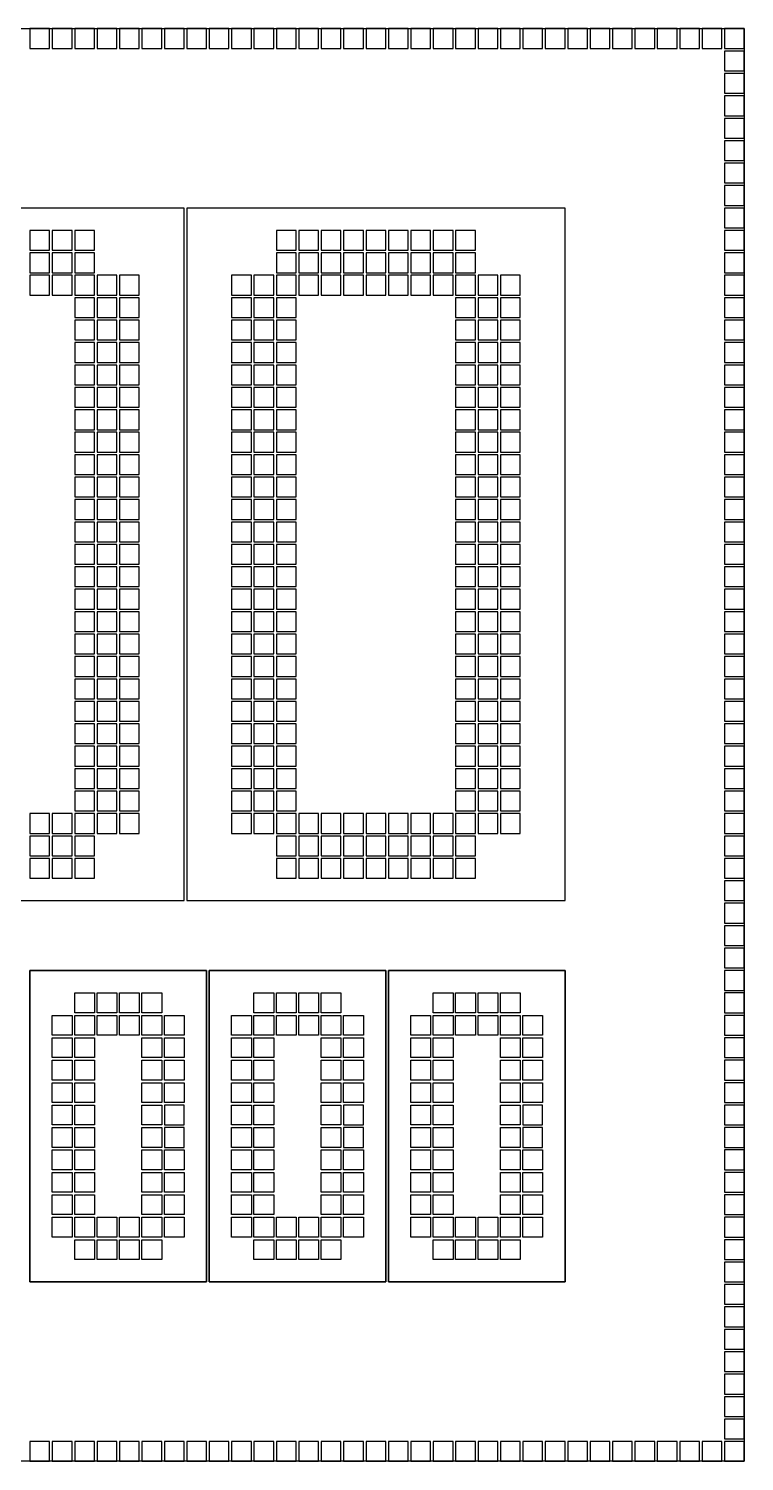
# Model space of a CAD drawing. Header units: inches. Extents: x 125 to 991, y -92 to 487.
# Drawn here: x 871.82 to 877.25, y 475.73 to 486.59 of the extents above; entities that cross this region are included whole.
import ezdxf

# ---------------------------------------------------------------- set-up
doc = ezdxf.new("R2010")
doc.units = ezdxf.units.IN

msp = doc.modelspace()

# ---------------------------------------------------------------- linework, layer by layer
msp.add_lwpolyline([(855.507, 486.592), (877.247, 486.592), (877.247, 475.732), (855.507, 475.732)], close=True)
at = {"color": 2}
for points in [[(871.827, 486.442), (871.977, 486.442), (871.977, 486.592), (871.827, 486.592)], [(871.997, 486.442), (872.147, 486.442), (872.147, 486.592), (871.997, 486.592)], [(872.167, 486.442), (872.317, 486.442), (872.317, 486.592), (872.167, 486.592)], [(872.337, 486.442), (872.487, 486.442), (872.487, 486.592), (872.337, 486.592)], [(872.507, 486.442), (872.657, 486.442), (872.657, 486.592), (872.507, 486.592)], [(872.677, 486.442), (872.827, 486.442), (872.827, 486.592), (872.677, 486.592)], [(872.847, 486.442), (872.997, 486.442), (872.997, 486.592), (872.847, 486.592)], [(873.017, 486.442), (873.167, 486.442), (873.167, 486.592), (873.017, 486.592)], [(873.187, 486.442), (873.337, 486.442), (873.337, 486.592), (873.187, 486.592)], [(873.357, 486.442), (873.507, 486.442), (873.507, 486.592), (873.357, 486.592)], [(873.527, 486.442), (873.677, 486.442), (873.677, 486.592), (873.527, 486.592)], [(873.697, 486.442), (873.847, 486.442), (873.847, 486.592), (873.697, 486.592)], [(873.867, 486.442), (874.017, 486.442), (874.017, 486.592), (873.867, 486.592)], [(874.037, 486.442), (874.187, 486.442), (874.187, 486.592), (874.037, 486.592)], [(874.207, 486.442), (874.357, 486.442), (874.357, 486.592), (874.207, 486.592)], [(874.377, 486.442), (874.527, 486.442), (874.527, 486.592), (874.377, 486.592)], [(874.547, 486.442), (874.697, 486.442), (874.697, 486.592), (874.547, 486.592)], [(874.717, 486.442), (874.867, 486.442), (874.867, 486.592), (874.717, 486.592)], [(874.887, 486.442), (875.037, 486.442), (875.037, 486.592), (874.887, 486.592)], [(875.057, 486.442), (875.207, 486.442), (875.207, 486.592), (875.057, 486.592)], [(875.227, 486.442), (875.377, 486.442), (875.377, 486.592), (875.227, 486.592)], [(875.397, 486.442), (875.547, 486.442), (875.547, 486.592), (875.397, 486.592)], [(875.567, 486.442), (875.717, 486.442), (875.717, 486.592), (875.567, 486.592)], [(875.737, 486.442), (875.887, 486.442), (875.887, 486.592), (875.737, 486.592)], [(875.907, 486.442), (876.057, 486.442), (876.057, 486.592), (875.907, 486.592)], [(876.077, 486.442), (876.227, 486.442), (876.227, 486.592), (876.077, 486.592)], [(876.247, 486.442), (876.397, 486.442), (876.397, 486.592), (876.247, 486.592)], [(876.417, 486.442), (876.567, 486.442), (876.567, 486.592), (876.417, 486.592)], [(876.587, 486.442), (876.737, 486.442), (876.737, 486.592), (876.587, 486.592)], [(876.757, 486.442), (876.907, 486.442), (876.907, 486.592), (876.757, 486.592)], [(876.927, 486.442), (877.077, 486.442), (877.077, 486.592), (876.927, 486.592)], [(877.097, 486.442), (877.247, 486.442), (877.247, 486.592), (877.097, 486.592)], [(877.097, 486.272), (877.247, 486.272), (877.247, 486.422), (877.097, 486.422)], [(877.097, 486.102), (877.247, 486.102), (877.247, 486.252), (877.097, 486.252)], [(877.097, 485.932), (877.247, 485.932), (877.247, 486.082), (877.097, 486.082)], [(877.097, 485.762), (877.247, 485.762), (877.247, 485.912), (877.097, 485.912)], [(877.097, 485.592), (877.247, 485.592), (877.247, 485.742), (877.097, 485.742)], [(877.097, 485.422), (877.247, 485.422), (877.247, 485.572), (877.097, 485.572)], [(877.097, 485.252), (877.247, 485.252), (877.247, 485.402), (877.097, 485.402)], [(877.097, 485.082), (877.247, 485.082), (877.247, 485.232), (877.097, 485.232)], [(871.827, 484.912), (871.977, 484.912), (871.977, 485.062), (871.827, 485.062)], [(871.997, 484.912), (872.147, 484.912), (872.147, 485.062), (871.997, 485.062)], [(872.167, 484.912), (872.317, 484.912), (872.317, 485.062), (872.167, 485.062)], [(873.697, 484.912), (873.847, 484.912), (873.847, 485.062), (873.697, 485.062)], [(873.867, 484.912), (874.017, 484.912), (874.017, 485.062), (873.867, 485.062)], [(874.037, 484.912), (874.187, 484.912), (874.187, 485.062), (874.037, 485.062)], [(874.207, 484.912), (874.357, 484.912), (874.357, 485.062), (874.207, 485.062)], [(874.377, 484.912), (874.527, 484.912), (874.527, 485.062), (874.377, 485.062)], [(874.547, 484.912), (874.697, 484.912), (874.697, 485.062), (874.547, 485.062)], [(874.717, 484.912), (874.867, 484.912), (874.867, 485.062), (874.717, 485.062)], [(874.887, 484.912), (875.037, 484.912), (875.037, 485.062), (874.887, 485.062)], [(875.057, 484.912), (875.207, 484.912), (875.207, 485.062), (875.057, 485.062)], [(877.097, 484.912), (877.247, 484.912), (877.247, 485.062), (877.097, 485.062)], [(871.827, 484.742), (871.977, 484.742), (871.977, 484.892), (871.827, 484.892)], [(871.997, 484.742), (872.147, 484.742), (872.147, 484.892), (871.997, 484.892)], [(872.167, 484.742), (872.317, 484.742), (872.317, 484.892), (872.167, 484.892)], [(873.697, 484.742), (873.847, 484.742), (873.847, 484.892), (873.697, 484.892)], [(873.867, 484.742), (874.017, 484.742), (874.017, 484.892), (873.867, 484.892)], [(874.037, 484.742), (874.187, 484.742), (874.187, 484.892), (874.037, 484.892)], [(874.207, 484.742), (874.357, 484.742), (874.357, 484.892), (874.207, 484.892)], [(874.377, 484.742), (874.527, 484.742), (874.527, 484.892), (874.377, 484.892)], [(874.547, 484.742), (874.697, 484.742), (874.697, 484.892), (874.547, 484.892)], [(874.717, 484.742), (874.867, 484.742), (874.867, 484.892), (874.717, 484.892)], [(874.887, 484.742), (875.037, 484.742), (875.037, 484.892), (874.887, 484.892)], [(875.057, 484.742), (875.207, 484.742), (875.207, 484.892), (875.057, 484.892)], [(877.097, 484.742), (877.247, 484.742), (877.247, 484.892), (877.097, 484.892)], [(871.827, 484.572), (871.977, 484.572), (871.977, 484.722), (871.827, 484.722)], [(871.997, 484.572), (872.147, 484.572), (872.147, 484.722), (871.997, 484.722)], [(872.167, 484.572), (872.317, 484.572), (872.317, 484.722), (872.167, 484.722)], [(872.337, 484.572), (872.487, 484.572), (872.487, 484.722), (872.337, 484.722)], [(872.507, 484.572), (872.657, 484.572), (872.657, 484.722), (872.507, 484.722)], [(873.357, 484.572), (873.507, 484.572), (873.507, 484.722), (873.357, 484.722)], [(873.527, 484.572), (873.677, 484.572), (873.677, 484.722), (873.527, 484.722)], [(873.697, 484.572), (873.847, 484.572), (873.847, 484.722), (873.697, 484.722)], [(873.867, 484.572), (874.017, 484.572), (874.017, 484.722), (873.867, 484.722)], [(874.037, 484.572), (874.187, 484.572), (874.187, 484.722), (874.037, 484.722)], [(874.207, 484.572), (874.357, 484.572), (874.357, 484.722), (874.207, 484.722)], [(874.377, 484.572), (874.527, 484.572), (874.527, 484.722), (874.377, 484.722)], [(874.547, 484.572), (874.697, 484.572), (874.697, 484.722), (874.547, 484.722)], [(874.717, 484.572), (874.867, 484.572), (874.867, 484.722), (874.717, 484.722)], [(874.887, 484.572), (875.037, 484.572), (875.037, 484.722), (874.887, 484.722)], [(875.057, 484.572), (875.207, 484.572), (875.207, 484.722), (875.057, 484.722)], [(875.227, 484.572), (875.377, 484.572), (875.377, 484.722), (875.227, 484.722)], [(875.397, 484.572), (875.547, 484.572), (875.547, 484.722), (875.397, 484.722)], [(877.097, 484.572), (877.247, 484.572), (877.247, 484.722), (877.097, 484.722)], [(872.167, 484.402), (872.317, 484.402), (872.317, 484.552), (872.167, 484.552)], [(872.337, 484.402), (872.487, 484.402), (872.487, 484.552), (872.337, 484.552)], [(872.507, 484.402), (872.657, 484.402), (872.657, 484.552), (872.507, 484.552)], [(873.357, 484.402), (873.507, 484.402), (873.507, 484.552), (873.357, 484.552)], [(873.527, 484.402), (873.677, 484.402), (873.677, 484.552), (873.527, 484.552)], [(873.697, 484.402), (873.847, 484.402), (873.847, 484.552), (873.697, 484.552)], [(875.057, 484.402), (875.207, 484.402), (875.207, 484.552), (875.057, 484.552)], [(875.227, 484.402), (875.377, 484.402), (875.377, 484.552), (875.227, 484.552)], [(875.397, 484.402), (875.547, 484.402), (875.547, 484.552), (875.397, 484.552)], [(877.097, 484.402), (877.247, 484.402), (877.247, 484.552), (877.097, 484.552)], [(872.167, 484.232), (872.317, 484.232), (872.317, 484.382), (872.167, 484.382)], [(872.337, 484.232), (872.487, 484.232), (872.487, 484.382), (872.337, 484.382)], [(872.507, 484.232), (872.657, 484.232), (872.657, 484.382), (872.507, 484.382)], [(873.357, 484.232), (873.507, 484.232), (873.507, 484.382), (873.357, 484.382)], [(873.527, 484.232), (873.677, 484.232), (873.677, 484.382), (873.527, 484.382)], [(873.697, 484.232), (873.847, 484.232), (873.847, 484.382), (873.697, 484.382)], [(875.057, 484.232), (875.207, 484.232), (875.207, 484.382), (875.057, 484.382)], [(875.227, 484.232), (875.377, 484.232), (875.377, 484.382), (875.227, 484.382)], [(875.397, 484.232), (875.547, 484.232), (875.547, 484.382), (875.397, 484.382)], [(877.097, 484.232), (877.247, 484.232), (877.247, 484.382), (877.097, 484.382)], [(872.167, 484.062), (872.317, 484.062), (872.317, 484.212), (872.167, 484.212)], [(872.337, 484.062), (872.487, 484.062), (872.487, 484.212), (872.337, 484.212)], [(872.507, 484.062), (872.657, 484.062), (872.657, 484.212), (872.507, 484.212)], [(873.357, 484.062), (873.507, 484.062), (873.507, 484.212), (873.357, 484.212)], [(873.527, 484.062), (873.677, 484.062), (873.677, 484.212), (873.527, 484.212)], [(873.697, 484.062), (873.847, 484.062), (873.847, 484.212), (873.697, 484.212)], [(875.057, 484.062), (875.207, 484.062), (875.207, 484.212), (875.057, 484.212)], [(875.227, 484.062), (875.377, 484.062), (875.377, 484.212), (875.227, 484.212)], [(875.397, 484.062), (875.547, 484.062), (875.547, 484.212), (875.397, 484.212)], [(877.097, 484.062), (877.247, 484.062), (877.247, 484.212), (877.097, 484.212)], [(872.167, 483.892), (872.317, 483.892), (872.317, 484.042), (872.167, 484.042)], [(872.337, 483.892), (872.487, 483.892), (872.487, 484.042), (872.337, 484.042)], [(872.507, 483.892), (872.657, 483.892), (872.657, 484.042), (872.507, 484.042)], [(873.357, 483.892), (873.507, 483.892), (873.507, 484.042), (873.357, 484.042)], [(873.527, 483.892), (873.677, 483.892), (873.677, 484.042), (873.527, 484.042)], [(873.697, 483.892), (873.847, 483.892), (873.847, 484.042), (873.697, 484.042)], [(875.057, 483.892), (875.207, 483.892), (875.207, 484.042), (875.057, 484.042)], [(875.227, 483.892), (875.377, 483.892), (875.377, 484.042), (875.227, 484.042)], [(875.397, 483.892), (875.547, 483.892), (875.547, 484.042), (875.397, 484.042)], [(877.097, 483.892), (877.247, 483.892), (877.247, 484.042), (877.097, 484.042)], [(872.167, 483.722), (872.317, 483.722), (872.317, 483.872), (872.167, 483.872)], [(872.337, 483.722), (872.487, 483.722), (872.487, 483.872), (872.337, 483.872)], [(872.507, 483.722), (872.657, 483.722), (872.657, 483.872), (872.507, 483.872)], [(873.357, 483.722), (873.507, 483.722), (873.507, 483.872), (873.357, 483.872)], [(873.527, 483.722), (873.677, 483.722), (873.677, 483.872), (873.527, 483.872)], [(873.697, 483.722), (873.847, 483.722), (873.847, 483.872), (873.697, 483.872)], [(875.057, 483.722), (875.207, 483.722), (875.207, 483.872), (875.057, 483.872)], [(875.227, 483.722), (875.377, 483.722), (875.377, 483.872), (875.227, 483.872)], [(875.397, 483.722), (875.547, 483.722), (875.547, 483.872), (875.397, 483.872)], [(877.097, 483.722), (877.247, 483.722), (877.247, 483.872), (877.097, 483.872)], [(872.167, 483.552), (872.317, 483.552), (872.317, 483.702), (872.167, 483.702)], [(872.337, 483.552), (872.487, 483.552), (872.487, 483.702), (872.337, 483.702)], [(872.507, 483.552), (872.657, 483.552), (872.657, 483.702), (872.507, 483.702)], [(873.357, 483.552), (873.507, 483.552), (873.507, 483.702), (873.357, 483.702)], [(873.527, 483.552), (873.677, 483.552), (873.677, 483.702), (873.527, 483.702)], [(873.697, 483.552), (873.847, 483.552), (873.847, 483.702), (873.697, 483.702)], [(875.057, 483.552), (875.207, 483.552), (875.207, 483.702), (875.057, 483.702)], [(875.227, 483.552), (875.377, 483.552), (875.377, 483.702), (875.227, 483.702)], [(875.397, 483.552), (875.547, 483.552), (875.547, 483.702), (875.397, 483.702)], [(877.097, 483.552), (877.247, 483.552), (877.247, 483.702), (877.097, 483.702)], [(872.167, 483.382), (872.317, 483.382), (872.317, 483.532), (872.167, 483.532)], [(872.337, 483.382), (872.487, 483.382), (872.487, 483.532), (872.337, 483.532)], [(872.507, 483.382), (872.657, 483.382), (872.657, 483.532), (872.507, 483.532)], [(873.357, 483.382), (873.507, 483.382), (873.507, 483.532), (873.357, 483.532)], [(873.527, 483.382), (873.677, 483.382), (873.677, 483.532), (873.527, 483.532)], [(873.697, 483.382), (873.847, 483.382), (873.847, 483.532), (873.697, 483.532)], [(875.057, 483.382), (875.207, 483.382), (875.207, 483.532), (875.057, 483.532)], [(875.227, 483.382), (875.377, 483.382), (875.377, 483.532), (875.227, 483.532)], [(875.397, 483.382), (875.547, 483.382), (875.547, 483.532), (875.397, 483.532)], [(877.097, 483.382), (877.247, 483.382), (877.247, 483.532), (877.097, 483.532)], [(872.167, 483.212), (872.317, 483.212), (872.317, 483.362), (872.167, 483.362)], [(872.337, 483.212), (872.487, 483.212), (872.487, 483.362), (872.337, 483.362)], [(872.507, 483.212), (872.657, 483.212), (872.657, 483.362), (872.507, 483.362)], [(873.357, 483.212), (873.507, 483.212), (873.507, 483.362), (873.357, 483.362)], [(873.527, 483.212), (873.677, 483.212), (873.677, 483.362), (873.527, 483.362)], [(873.697, 483.212), (873.847, 483.212), (873.847, 483.362), (873.697, 483.362)], [(875.057, 483.212), (875.207, 483.212), (875.207, 483.362), (875.057, 483.362)], [(875.227, 483.212), (875.377, 483.212), (875.377, 483.362), (875.227, 483.362)], [(875.397, 483.212), (875.547, 483.212), (875.547, 483.362), (875.397, 483.362)], [(877.097, 483.212), (877.247, 483.212), (877.247, 483.362), (877.097, 483.362)], [(872.167, 483.042), (872.317, 483.042), (872.317, 483.192), (872.167, 483.192)], [(872.337, 483.042), (872.487, 483.042), (872.487, 483.192), (872.337, 483.192)], [(872.507, 483.042), (872.657, 483.042), (872.657, 483.192), (872.507, 483.192)], [(873.357, 483.042), (873.507, 483.042), (873.507, 483.192), (873.357, 483.192)], [(873.527, 483.042), (873.677, 483.042), (873.677, 483.192), (873.527, 483.192)], [(873.697, 483.042), (873.847, 483.042), (873.847, 483.192), (873.697, 483.192)], [(875.057, 483.042), (875.207, 483.042), (875.207, 483.192), (875.057, 483.192)], [(875.227, 483.042), (875.377, 483.042), (875.377, 483.192), (875.227, 483.192)], [(875.397, 483.042), (875.547, 483.042), (875.547, 483.192), (875.397, 483.192)], [(877.097, 483.042), (877.247, 483.042), (877.247, 483.192), (877.097, 483.192)], [(872.167, 482.872), (872.317, 482.872), (872.317, 483.022), (872.167, 483.022)], [(872.337, 482.872), (872.487, 482.872), (872.487, 483.022), (872.337, 483.022)], [(872.507, 482.872), (872.657, 482.872), (872.657, 483.022), (872.507, 483.022)], [(873.357, 482.872), (873.507, 482.872), (873.507, 483.022), (873.357, 483.022)], [(873.527, 482.872), (873.677, 482.872), (873.677, 483.022), (873.527, 483.022)], [(873.697, 482.872), (873.847, 482.872), (873.847, 483.022), (873.697, 483.022)], [(875.057, 482.872), (875.207, 482.872), (875.207, 483.022), (875.057, 483.022)], [(875.227, 482.872), (875.377, 482.872), (875.377, 483.022), (875.227, 483.022)], [(875.397, 482.872), (875.547, 482.872), (875.547, 483.022), (875.397, 483.022)], [(877.097, 482.872), (877.247, 482.872), (877.247, 483.022), (877.097, 483.022)], [(872.167, 482.702), (872.317, 482.702), (872.317, 482.852), (872.167, 482.852)], [(872.337, 482.702), (872.487, 482.702), (872.487, 482.852), (872.337, 482.852)], [(872.507, 482.702), (872.657, 482.702), (872.657, 482.852), (872.507, 482.852)], [(873.357, 482.702), (873.507, 482.702), (873.507, 482.852), (873.357, 482.852)], [(873.527, 482.702), (873.677, 482.702), (873.677, 482.852), (873.527, 482.852)], [(873.697, 482.702), (873.847, 482.702), (873.847, 482.852), (873.697, 482.852)], [(875.057, 482.702), (875.207, 482.702), (875.207, 482.852), (875.057, 482.852)], [(875.227, 482.702), (875.377, 482.702), (875.377, 482.852), (875.227, 482.852)], [(875.397, 482.702), (875.547, 482.702), (875.547, 482.852), (875.397, 482.852)], [(877.097, 482.702), (877.247, 482.702), (877.247, 482.852), (877.097, 482.852)], [(872.167, 482.532), (872.317, 482.532), (872.317, 482.682), (872.167, 482.682)], [(872.337, 482.532), (872.487, 482.532), (872.487, 482.682), (872.337, 482.682)], [(872.507, 482.532), (872.657, 482.532), (872.657, 482.682), (872.507, 482.682)], [(873.357, 482.532), (873.507, 482.532), (873.507, 482.682), (873.357, 482.682)], [(873.527, 482.532), (873.677, 482.532), (873.677, 482.682), (873.527, 482.682)], [(873.697, 482.532), (873.847, 482.532), (873.847, 482.682), (873.697, 482.682)], [(875.057, 482.532), (875.207, 482.532), (875.207, 482.682), (875.057, 482.682)], [(875.227, 482.532), (875.377, 482.532), (875.377, 482.682), (875.227, 482.682)], [(875.397, 482.532), (875.547, 482.532), (875.547, 482.682), (875.397, 482.682)], [(877.097, 482.532), (877.247, 482.532), (877.247, 482.682), (877.097, 482.682)], [(872.167, 482.362), (872.317, 482.362), (872.317, 482.512), (872.167, 482.512)], [(872.337, 482.362), (872.487, 482.362), (872.487, 482.512), (872.337, 482.512)], [(872.507, 482.362), (872.657, 482.362), (872.657, 482.512), (872.507, 482.512)], [(873.357, 482.362), (873.507, 482.362), (873.507, 482.512), (873.357, 482.512)], [(873.527, 482.362), (873.677, 482.362), (873.677, 482.512), (873.527, 482.512)], [(873.697, 482.362), (873.847, 482.362), (873.847, 482.512), (873.697, 482.512)], [(875.057, 482.362), (875.207, 482.362), (875.207, 482.512), (875.057, 482.512)], [(875.227, 482.362), (875.377, 482.362), (875.377, 482.512), (875.227, 482.512)], [(875.397, 482.362), (875.547, 482.362), (875.547, 482.512), (875.397, 482.512)], [(877.097, 482.362), (877.247, 482.362), (877.247, 482.512), (877.097, 482.512)], [(872.167, 482.192), (872.317, 482.192), (872.317, 482.342), (872.167, 482.342)], [(872.337, 482.192), (872.487, 482.192), (872.487, 482.342), (872.337, 482.342)], [(872.507, 482.192), (872.657, 482.192), (872.657, 482.342), (872.507, 482.342)], [(873.357, 482.192), (873.507, 482.192), (873.507, 482.342), (873.357, 482.342)], [(873.527, 482.192), (873.677, 482.192), (873.677, 482.342), (873.527, 482.342)], [(873.697, 482.192), (873.847, 482.192), (873.847, 482.342), (873.697, 482.342)], [(875.057, 482.192), (875.207, 482.192), (875.207, 482.342), (875.057, 482.342)], [(875.227, 482.192), (875.377, 482.192), (875.377, 482.342), (875.227, 482.342)], [(875.397, 482.192), (875.547, 482.192), (875.547, 482.342), (875.397, 482.342)], [(877.097, 482.192), (877.247, 482.192), (877.247, 482.342), (877.097, 482.342)], [(872.167, 482.022), (872.317, 482.022), (872.317, 482.172), (872.167, 482.172)], [(872.337, 482.022), (872.487, 482.022), (872.487, 482.172), (872.337, 482.172)], [(872.507, 482.022), (872.657, 482.022), (872.657, 482.172), (872.507, 482.172)], [(873.357, 482.022), (873.507, 482.022), (873.507, 482.172), (873.357, 482.172)], [(873.527, 482.022), (873.677, 482.022), (873.677, 482.172), (873.527, 482.172)], [(873.697, 482.022), (873.847, 482.022), (873.847, 482.172), (873.697, 482.172)], [(875.057, 482.022), (875.207, 482.022), (875.207, 482.172), (875.057, 482.172)], [(875.227, 482.022), (875.377, 482.022), (875.377, 482.172), (875.227, 482.172)], [(875.397, 482.022), (875.547, 482.022), (875.547, 482.172), (875.397, 482.172)], [(877.097, 482.022), (877.247, 482.022), (877.247, 482.172), (877.097, 482.172)], [(872.167, 481.852), (872.317, 481.852), (872.317, 482.002), (872.167, 482.002)], [(872.337, 481.852), (872.487, 481.852), (872.487, 482.002), (872.337, 482.002)], [(872.507, 481.852), (872.657, 481.852), (872.657, 482.002), (872.507, 482.002)], [(873.357, 481.852), (873.507, 481.852), (873.507, 482.002), (873.357, 482.002)], [(873.527, 481.852), (873.677, 481.852), (873.677, 482.002), (873.527, 482.002)], [(873.697, 481.852), (873.847, 481.852), (873.847, 482.002), (873.697, 482.002)], [(875.057, 481.852), (875.207, 481.852), (875.207, 482.002), (875.057, 482.002)], [(875.227, 481.852), (875.377, 481.852), (875.377, 482.002), (875.227, 482.002)], [(875.397, 481.852), (875.547, 481.852), (875.547, 482.002), (875.397, 482.002)], [(877.097, 481.852), (877.247, 481.852), (877.247, 482.002), (877.097, 482.002)], [(872.167, 481.682), (872.317, 481.682), (872.317, 481.832), (872.167, 481.832)], [(872.337, 481.682), (872.487, 481.682), (872.487, 481.832), (872.337, 481.832)], [(872.507, 481.682), (872.657, 481.682), (872.657, 481.832), (872.507, 481.832)], [(873.357, 481.682), (873.507, 481.682), (873.507, 481.832), (873.357, 481.832)], [(873.527, 481.682), (873.677, 481.682), (873.677, 481.832), (873.527, 481.832)], [(873.697, 481.682), (873.847, 481.682), (873.847, 481.832), (873.697, 481.832)], [(875.057, 481.682), (875.207, 481.682), (875.207, 481.832), (875.057, 481.832)], [(875.227, 481.682), (875.377, 481.682), (875.377, 481.832), (875.227, 481.832)], [(875.397, 481.682), (875.547, 481.682), (875.547, 481.832), (875.397, 481.832)], [(877.097, 481.682), (877.247, 481.682), (877.247, 481.832), (877.097, 481.832)], [(872.167, 481.512), (872.317, 481.512), (872.317, 481.662), (872.167, 481.662)], [(872.337, 481.512), (872.487, 481.512), (872.487, 481.662), (872.337, 481.662)], [(872.507, 481.512), (872.657, 481.512), (872.657, 481.662), (872.507, 481.662)], [(873.357, 481.512), (873.507, 481.512), (873.507, 481.662), (873.357, 481.662)], [(873.527, 481.512), (873.677, 481.512), (873.677, 481.662), (873.527, 481.662)], [(873.697, 481.512), (873.847, 481.512), (873.847, 481.662), (873.697, 481.662)], [(875.057, 481.512), (875.207, 481.512), (875.207, 481.662), (875.057, 481.662)], [(875.227, 481.512), (875.377, 481.512), (875.377, 481.662), (875.227, 481.662)], [(875.397, 481.512), (875.547, 481.512), (875.547, 481.662), (875.397, 481.662)], [(877.097, 481.512), (877.247, 481.512), (877.247, 481.662), (877.097, 481.662)], [(872.167, 481.342), (872.317, 481.342), (872.317, 481.492), (872.167, 481.492)], [(872.337, 481.342), (872.487, 481.342), (872.487, 481.492), (872.337, 481.492)], [(872.507, 481.342), (872.657, 481.342), (872.657, 481.492), (872.507, 481.492)], [(873.357, 481.342), (873.507, 481.342), (873.507, 481.492), (873.357, 481.492)], [(873.527, 481.342), (873.677, 481.342), (873.677, 481.492), (873.527, 481.492)], [(873.697, 481.342), (873.847, 481.342), (873.847, 481.492), (873.697, 481.492)], [(875.057, 481.342), (875.207, 481.342), (875.207, 481.492), (875.057, 481.492)], [(875.227, 481.342), (875.377, 481.342), (875.377, 481.492), (875.227, 481.492)], [(875.397, 481.342), (875.547, 481.342), (875.547, 481.492), (875.397, 481.492)], [(877.097, 481.342), (877.247, 481.342), (877.247, 481.492), (877.097, 481.492)], [(872.167, 481.172), (872.317, 481.172), (872.317, 481.322), (872.167, 481.322)], [(872.337, 481.172), (872.487, 481.172), (872.487, 481.322), (872.337, 481.322)], [(872.507, 481.172), (872.657, 481.172), (872.657, 481.322), (872.507, 481.322)], [(873.357, 481.172), (873.507, 481.172), (873.507, 481.322), (873.357, 481.322)], [(873.527, 481.172), (873.677, 481.172), (873.677, 481.322), (873.527, 481.322)], [(873.697, 481.172), (873.847, 481.172), (873.847, 481.322), (873.697, 481.322)], [(875.057, 481.172), (875.207, 481.172), (875.207, 481.322), (875.057, 481.322)], [(875.227, 481.172), (875.377, 481.172), (875.377, 481.322), (875.227, 481.322)], [(875.397, 481.172), (875.547, 481.172), (875.547, 481.322), (875.397, 481.322)], [(877.097, 481.172), (877.247, 481.172), (877.247, 481.322), (877.097, 481.322)], [(872.167, 481.002), (872.317, 481.002), (872.317, 481.152), (872.167, 481.152)], [(872.337, 481.002), (872.487, 481.002), (872.487, 481.152), (872.337, 481.152)], [(872.507, 481.002), (872.657, 481.002), (872.657, 481.152), (872.507, 481.152)], [(873.357, 481.002), (873.507, 481.002), (873.507, 481.152), (873.357, 481.152)], [(873.527, 481.002), (873.677, 481.002), (873.677, 481.152), (873.527, 481.152)], [(873.697, 481.002), (873.847, 481.002), (873.847, 481.152), (873.697, 481.152)], [(875.057, 481.002), (875.207, 481.002), (875.207, 481.152), (875.057, 481.152)], [(875.227, 481.002), (875.377, 481.002), (875.377, 481.152), (875.227, 481.152)], [(875.397, 481.002), (875.547, 481.002), (875.547, 481.152), (875.397, 481.152)], [(877.097, 481.002), (877.247, 481.002), (877.247, 481.152), (877.097, 481.152)], [(872.167, 480.832), (872.317, 480.832), (872.317, 480.982), (872.167, 480.982)], [(872.337, 480.832), (872.487, 480.832), (872.487, 480.982), (872.337, 480.982)], [(872.507, 480.832), (872.657, 480.832), (872.657, 480.982), (872.507, 480.982)], [(873.357, 480.832), (873.507, 480.832), (873.507, 480.982), (873.357, 480.982)], [(873.527, 480.832), (873.677, 480.832), (873.677, 480.982), (873.527, 480.982)], [(873.697, 480.832), (873.847, 480.832), (873.847, 480.982), (873.697, 480.982)], [(875.057, 480.832), (875.207, 480.832), (875.207, 480.982), (875.057, 480.982)], [(875.227, 480.832), (875.377, 480.832), (875.377, 480.982), (875.227, 480.982)], [(875.397, 480.832), (875.547, 480.832), (875.547, 480.982), (875.397, 480.982)], [(877.097, 480.832), (877.247, 480.832), (877.247, 480.982), (877.097, 480.982)], [(872.167, 480.662), (872.317, 480.662), (872.317, 480.812), (872.167, 480.812)], [(872.337, 480.662), (872.487, 480.662), (872.487, 480.812), (872.337, 480.812)], [(872.507, 480.662), (872.657, 480.662), (872.657, 480.812), (872.507, 480.812)], [(873.357, 480.662), (873.507, 480.662), (873.507, 480.812), (873.357, 480.812)], [(873.527, 480.662), (873.677, 480.662), (873.677, 480.812), (873.527, 480.812)], [(873.697, 480.662), (873.847, 480.662), (873.847, 480.812), (873.697, 480.812)], [(875.057, 480.662), (875.207, 480.662), (875.207, 480.812), (875.057, 480.812)], [(875.227, 480.662), (875.377, 480.662), (875.377, 480.812), (875.227, 480.812)], [(875.397, 480.662), (875.547, 480.662), (875.547, 480.812), (875.397, 480.812)], [(877.097, 480.662), (877.247, 480.662), (877.247, 480.812), (877.097, 480.812)], [(871.827, 480.492), (871.977, 480.492), (871.977, 480.642), (871.827, 480.642)], [(871.997, 480.492), (872.147, 480.492), (872.147, 480.642), (871.997, 480.642)], [(872.167, 480.492), (872.317, 480.492), (872.317, 480.642), (872.167, 480.642)], [(872.337, 480.492), (872.487, 480.492), (872.487, 480.642), (872.337, 480.642)], [(872.507, 480.492), (872.657, 480.492), (872.657, 480.642), (872.507, 480.642)], [(873.357, 480.492), (873.507, 480.492), (873.507, 480.642), (873.357, 480.642)], [(873.527, 480.492), (873.677, 480.492), (873.677, 480.642), (873.527, 480.642)], [(873.697, 480.492), (873.847, 480.492), (873.847, 480.642), (873.697, 480.642)], [(873.867, 480.492), (874.017, 480.492), (874.017, 480.642), (873.867, 480.642)], [(874.037, 480.492), (874.187, 480.492), (874.187, 480.642), (874.037, 480.642)], [(874.207, 480.492), (874.357, 480.492), (874.357, 480.642), (874.207, 480.642)], [(874.377, 480.492), (874.527, 480.492), (874.527, 480.642), (874.377, 480.642)], [(874.547, 480.492), (874.697, 480.492), (874.697, 480.642), (874.547, 480.642)], [(874.717, 480.492), (874.867, 480.492), (874.867, 480.642), (874.717, 480.642)], [(874.887, 480.492), (875.037, 480.492), (875.037, 480.642), (874.887, 480.642)], [(875.057, 480.492), (875.207, 480.492), (875.207, 480.642), (875.057, 480.642)], [(875.227, 480.492), (875.377, 480.492), (875.377, 480.642), (875.227, 480.642)], [(875.397, 480.492), (875.547, 480.492), (875.547, 480.642), (875.397, 480.642)], [(877.097, 480.492), (877.247, 480.492), (877.247, 480.642), (877.097, 480.642)], [(871.827, 480.322), (871.977, 480.322), (871.977, 480.472), (871.827, 480.472)], [(871.997, 480.322), (872.147, 480.322), (872.147, 480.472), (871.997, 480.472)], [(872.167, 480.322), (872.317, 480.322), (872.317, 480.472), (872.167, 480.472)], [(873.697, 480.322), (873.847, 480.322), (873.847, 480.472), (873.697, 480.472)], [(873.867, 480.322), (874.017, 480.322), (874.017, 480.472), (873.867, 480.472)], [(874.037, 480.322), (874.187, 480.322), (874.187, 480.472), (874.037, 480.472)], [(874.207, 480.322), (874.357, 480.322), (874.357, 480.472), (874.207, 480.472)], [(874.377, 480.322), (874.527, 480.322), (874.527, 480.472), (874.377, 480.472)], [(874.547, 480.322), (874.697, 480.322), (874.697, 480.472), (874.547, 480.472)], [(874.717, 480.322), (874.867, 480.322), (874.867, 480.472), (874.717, 480.472)], [(874.887, 480.322), (875.037, 480.322), (875.037, 480.472), (874.887, 480.472)], [(875.057, 480.322), (875.207, 480.322), (875.207, 480.472), (875.057, 480.472)], [(877.097, 480.322), (877.247, 480.322), (877.247, 480.472), (877.097, 480.472)], [(871.827, 480.152), (871.977, 480.152), (871.977, 480.302), (871.827, 480.302)], [(871.997, 480.152), (872.147, 480.152), (872.147, 480.302), (871.997, 480.302)], [(872.167, 480.152), (872.317, 480.152), (872.317, 480.302), (872.167, 480.302)], [(873.697, 480.152), (873.847, 480.152), (873.847, 480.302), (873.697, 480.302)], [(873.867, 480.152), (874.017, 480.152), (874.017, 480.302), (873.867, 480.302)], [(874.037, 480.152), (874.187, 480.152), (874.187, 480.302), (874.037, 480.302)], [(874.207, 480.152), (874.357, 480.152), (874.357, 480.302), (874.207, 480.302)], [(874.377, 480.152), (874.527, 480.152), (874.527, 480.302), (874.377, 480.302)], [(874.547, 480.152), (874.697, 480.152), (874.697, 480.302), (874.547, 480.302)], [(874.717, 480.152), (874.867, 480.152), (874.867, 480.302), (874.717, 480.302)], [(874.887, 480.152), (875.037, 480.152), (875.037, 480.302), (874.887, 480.302)], [(875.057, 480.152), (875.207, 480.152), (875.207, 480.302), (875.057, 480.302)], [(877.097, 480.152), (877.247, 480.152), (877.247, 480.302), (877.097, 480.302)], [(877.097, 479.982), (877.247, 479.982), (877.247, 480.132), (877.097, 480.132)], [(877.097, 479.812), (877.247, 479.812), (877.247, 479.962), (877.097, 479.962)], [(877.097, 479.642), (877.247, 479.642), (877.247, 479.792), (877.097, 479.792)], [(877.097, 479.472), (877.247, 479.472), (877.247, 479.622), (877.097, 479.622)], [(877.097, 479.302), (877.247, 479.302), (877.247, 479.452), (877.097, 479.452)], [(872.317, 479.132), (872.167, 479.132), (872.167, 479.282), (872.317, 479.282)], [(872.487, 479.132), (872.337, 479.132), (872.337, 479.282), (872.487, 479.282)], [(872.657, 479.132), (872.507, 479.132), (872.507, 479.282), (872.657, 479.282)], [(872.827, 479.132), (872.677, 479.132), (872.677, 479.282), (872.827, 479.282)], [(873.677, 479.132), (873.527, 479.132), (873.527, 479.282), (873.677, 479.282)], [(873.847, 479.132), (873.697, 479.132), (873.697, 479.282), (873.847, 479.282)], [(874.017, 479.132), (873.867, 479.132), (873.867, 479.282), (874.017, 479.282)], [(874.187, 479.132), (874.037, 479.132), (874.037, 479.282), (874.187, 479.282)], [(875.037, 479.132), (874.887, 479.132), (874.887, 479.282), (875.037, 479.282)], [(875.207, 479.132), (875.057, 479.132), (875.057, 479.282), (875.207, 479.282)], [(875.377, 479.132), (875.227, 479.132), (875.227, 479.282), (875.377, 479.282)], [(875.547, 479.132), (875.397, 479.132), (875.397, 479.282), (875.547, 479.282)], [(877.097, 479.132), (877.247, 479.132), (877.247, 479.282), (877.097, 479.282)], [(872.147, 478.962), (871.997, 478.962), (871.997, 479.112), (872.147, 479.112)], [(872.147, 478.962), (871.997, 478.962), (871.997, 479.112), (872.147, 479.112)], [(872.317, 478.962), (872.167, 478.962), (872.167, 479.112), (872.317, 479.112)], [(872.487, 478.962), (872.337, 478.962), (872.337, 479.112), (872.487, 479.112)], [(872.657, 478.962), (872.507, 478.962), (872.507, 479.112), (872.657, 479.112)], [(872.827, 478.962), (872.677, 478.962), (872.677, 479.112), (872.827, 479.112)], [(872.997, 478.962), (872.847, 478.962), (872.847, 479.112), (872.997, 479.112)], [(872.997, 478.962), (872.847, 478.962), (872.847, 479.112), (872.997, 479.112)], [(873.507, 478.962), (873.357, 478.962), (873.357, 479.112), (873.507, 479.112)], [(873.507, 478.962), (873.357, 478.962), (873.357, 479.112), (873.507, 479.112)], [(873.677, 478.962), (873.527, 478.962), (873.527, 479.112), (873.677, 479.112)], [(873.847, 478.962), (873.697, 478.962), (873.697, 479.112), (873.847, 479.112)], [(874.017, 478.962), (873.867, 478.962), (873.867, 479.112), (874.017, 479.112)], [(874.187, 478.962), (874.037, 478.962), (874.037, 479.112), (874.187, 479.112)], [(874.357, 478.962), (874.207, 478.962), (874.207, 479.112), (874.357, 479.112)], [(874.357, 478.962), (874.207, 478.962), (874.207, 479.112), (874.357, 479.112)], [(874.867, 478.962), (874.717, 478.962), (874.717, 479.112), (874.867, 479.112)], [(874.867, 478.962), (874.717, 478.962), (874.717, 479.112), (874.867, 479.112)], [(875.037, 478.962), (874.887, 478.962), (874.887, 479.112), (875.037, 479.112)], [(875.207, 478.962), (875.057, 478.962), (875.057, 479.112), (875.207, 479.112)], [(875.377, 478.962), (875.227, 478.962), (875.227, 479.112), (875.377, 479.112)], [(875.547, 478.962), (875.397, 478.962), (875.397, 479.112), (875.547, 479.112)], [(875.717, 478.962), (875.567, 478.962), (875.567, 479.112), (875.717, 479.112)], [(875.717, 478.962), (875.567, 478.962), (875.567, 479.112), (875.717, 479.112)], [(877.097, 478.962), (877.247, 478.962), (877.247, 479.112), (877.097, 479.112)], [(872.147, 478.792), (871.997, 478.792), (871.997, 478.942), (872.147, 478.942)], [(872.317, 478.792), (872.167, 478.792), (872.167, 478.942), (872.317, 478.942)], [(872.827, 478.792), (872.677, 478.792), (872.677, 478.942), (872.827, 478.942)], [(872.997, 478.792), (872.847, 478.792), (872.847, 478.942), (872.997, 478.942)], [(873.507, 478.792), (873.357, 478.792), (873.357, 478.942), (873.507, 478.942)], [(873.677, 478.792), (873.527, 478.792), (873.527, 478.942), (873.677, 478.942)], [(874.187, 478.792), (874.037, 478.792), (874.037, 478.942), (874.187, 478.942)], [(874.357, 478.792), (874.207, 478.792), (874.207, 478.942), (874.357, 478.942)], [(874.867, 478.792), (874.717, 478.792), (874.717, 478.942), (874.867, 478.942)], [(875.037, 478.792), (874.887, 478.792), (874.887, 478.942), (875.037, 478.942)], [(875.547, 478.792), (875.397, 478.792), (875.397, 478.942), (875.547, 478.942)], [(875.717, 478.792), (875.567, 478.792), (875.567, 478.942), (875.717, 478.942)], [(877.097, 478.792), (877.247, 478.792), (877.247, 478.942), (877.097, 478.942)], [(872.147, 478.622), (871.997, 478.622), (871.997, 478.772), (872.147, 478.772)], [(872.317, 478.622), (872.167, 478.622), (872.167, 478.772), (872.317, 478.772)], [(872.827, 478.622), (872.677, 478.622), (872.677, 478.772), (872.827, 478.772)], [(872.997, 478.622), (872.847, 478.622), (872.847, 478.772), (872.997, 478.772)], [(873.507, 478.622), (873.357, 478.622), (873.357, 478.772), (873.507, 478.772)], [(873.677, 478.622), (873.527, 478.622), (873.527, 478.772), (873.677, 478.772)], [(874.187, 478.622), (874.037, 478.622), (874.037, 478.772), (874.187, 478.772)], [(874.357, 478.622), (874.207, 478.622), (874.207, 478.772), (874.357, 478.772)], [(874.867, 478.622), (874.717, 478.622), (874.717, 478.772), (874.867, 478.772)], [(875.037, 478.622), (874.887, 478.622), (874.887, 478.772), (875.037, 478.772)], [(875.547, 478.622), (875.397, 478.622), (875.397, 478.772), (875.547, 478.772)], [(875.717, 478.622), (875.567, 478.622), (875.567, 478.772), (875.717, 478.772)], [(877.097, 478.622), (877.247, 478.622), (877.247, 478.772), (877.097, 478.772)], [(872.147, 478.452), (871.997, 478.452), (871.997, 478.602), (872.147, 478.602)], [(872.317, 478.452), (872.167, 478.452), (872.167, 478.602), (872.317, 478.602)], [(872.827, 478.452), (872.677, 478.452), (872.677, 478.602), (872.827, 478.602)], [(872.997, 478.452), (872.847, 478.452), (872.847, 478.602), (872.997, 478.602)], [(873.507, 478.452), (873.357, 478.452), (873.357, 478.602), (873.507, 478.602)], [(873.677, 478.452), (873.527, 478.452), (873.527, 478.602), (873.677, 478.602)], [(874.187, 478.452), (874.037, 478.452), (874.037, 478.602), (874.187, 478.602)], [(874.357, 478.452), (874.207, 478.452), (874.207, 478.602), (874.357, 478.602)], [(874.867, 478.452), (874.717, 478.452), (874.717, 478.602), (874.867, 478.602)], [(875.037, 478.452), (874.887, 478.452), (874.887, 478.602), (875.037, 478.602)], [(875.547, 478.452), (875.397, 478.452), (875.397, 478.602), (875.547, 478.602)], [(875.717, 478.452), (875.567, 478.452), (875.567, 478.602), (875.717, 478.602)], [(877.097, 478.452), (877.247, 478.452), (877.247, 478.602), (877.097, 478.602)], [(872.147, 478.282), (871.997, 478.282), (871.997, 478.432), (872.147, 478.432)], [(872.317, 478.282), (872.167, 478.282), (872.167, 478.432), (872.317, 478.432)], [(872.317, 478.282), (872.167, 478.282), (872.167, 478.432), (872.317, 478.432)], [(872.317, 478.282), (872.167, 478.282), (872.167, 478.432), (872.317, 478.432)], [(872.827, 478.282), (872.677, 478.282), (872.677, 478.432), (872.827, 478.432)], [(872.827, 478.282), (872.677, 478.282), (872.677, 478.432), (872.827, 478.432)], [(872.827, 478.282), (872.677, 478.282), (872.677, 478.432), (872.827, 478.432)], [(872.847, 478.282), (872.997, 478.282), (872.997, 478.432), (872.847, 478.432)], [(873.507, 478.282), (873.357, 478.282), (873.357, 478.432), (873.507, 478.432)], [(873.677, 478.282), (873.527, 478.282), (873.527, 478.432), (873.677, 478.432)], [(873.677, 478.282), (873.527, 478.282), (873.527, 478.432), (873.677, 478.432)], [(873.677, 478.282), (873.527, 478.282), (873.527, 478.432), (873.677, 478.432)], [(874.187, 478.282), (874.037, 478.282), (874.037, 478.432), (874.187, 478.432)], [(874.187, 478.282), (874.037, 478.282), (874.037, 478.432), (874.187, 478.432)], [(874.187, 478.282), (874.037, 478.282), (874.037, 478.432), (874.187, 478.432)], [(874.207, 478.282), (874.357, 478.282), (874.357, 478.432), (874.207, 478.432)], [(874.867, 478.282), (874.717, 478.282), (874.717, 478.432), (874.867, 478.432)], [(875.037, 478.282), (874.887, 478.282), (874.887, 478.432), (875.037, 478.432)], [(875.037, 478.282), (874.887, 478.282), (874.887, 478.432), (875.037, 478.432)], [(875.037, 478.282), (874.887, 478.282), (874.887, 478.432), (875.037, 478.432)], [(875.547, 478.282), (875.397, 478.282), (875.397, 478.432), (875.547, 478.432)], [(875.547, 478.282), (875.397, 478.282), (875.397, 478.432), (875.547, 478.432)], [(875.547, 478.282), (875.397, 478.282), (875.397, 478.432), (875.547, 478.432)], [(875.567, 478.282), (875.717, 478.282), (875.717, 478.432), (875.567, 478.432)], [(877.097, 478.282), (877.247, 478.282), (877.247, 478.432), (877.097, 478.432)], [(872.147, 478.112), (871.997, 478.112), (871.997, 478.262), (872.147, 478.262)], [(872.317, 478.112), (872.167, 478.112), (872.167, 478.262), (872.317, 478.262)], [(872.827, 478.112), (872.677, 478.112), (872.677, 478.262), (872.827, 478.262)], [(872.847, 478.112), (872.997, 478.112), (872.997, 478.262), (872.847, 478.262)], [(873.507, 478.112), (873.357, 478.112), (873.357, 478.262), (873.507, 478.262)], [(873.677, 478.112), (873.527, 478.112), (873.527, 478.262), (873.677, 478.262)], [(874.187, 478.112), (874.037, 478.112), (874.037, 478.262), (874.187, 478.262)], [(874.207, 478.112), (874.357, 478.112), (874.357, 478.262), (874.207, 478.262)], [(874.867, 478.112), (874.717, 478.112), (874.717, 478.262), (874.867, 478.262)], [(875.037, 478.112), (874.887, 478.112), (874.887, 478.262), (875.037, 478.262)], [(875.547, 478.112), (875.397, 478.112), (875.397, 478.262), (875.547, 478.262)], [(875.567, 478.112), (875.717, 478.112), (875.717, 478.262), (875.567, 478.262)], [(877.097, 478.112), (877.247, 478.112), (877.247, 478.262), (877.097, 478.262)], [(872.147, 477.942), (871.997, 477.942), (871.997, 478.092), (872.147, 478.092)], [(872.317, 477.942), (872.167, 477.942), (872.167, 478.092), (872.317, 478.092)], [(872.827, 477.942), (872.677, 477.942), (872.677, 478.092), (872.827, 478.092)], [(872.997, 477.942), (872.847, 477.942), (872.847, 478.092), (872.997, 478.092)], [(873.507, 477.942), (873.357, 477.942), (873.357, 478.092), (873.507, 478.092)], [(873.677, 477.942), (873.527, 477.942), (873.527, 478.092), (873.677, 478.092)], [(874.187, 477.942), (874.037, 477.942), (874.037, 478.092), (874.187, 478.092)], [(874.357, 477.942), (874.207, 477.942), (874.207, 478.092), (874.357, 478.092)], [(874.867, 477.942), (874.717, 477.942), (874.717, 478.092), (874.867, 478.092)], [(875.037, 477.942), (874.887, 477.942), (874.887, 478.092), (875.037, 478.092)], [(875.547, 477.942), (875.397, 477.942), (875.397, 478.092), (875.547, 478.092)], [(875.717, 477.942), (875.567, 477.942), (875.567, 478.092), (875.717, 478.092)], [(877.097, 477.942), (877.247, 477.942), (877.247, 478.092), (877.097, 478.092)], [(872.147, 477.772), (871.997, 477.772), (871.997, 477.922), (872.147, 477.922)], [(872.317, 477.772), (872.167, 477.772), (872.167, 477.922), (872.317, 477.922)], [(872.827, 477.772), (872.677, 477.772), (872.677, 477.922), (872.827, 477.922)], [(872.997, 477.772), (872.847, 477.772), (872.847, 477.922), (872.997, 477.922)], [(873.507, 477.772), (873.357, 477.772), (873.357, 477.922), (873.507, 477.922)], [(873.677, 477.772), (873.527, 477.772), (873.527, 477.922), (873.677, 477.922)], [(874.187, 477.772), (874.037, 477.772), (874.037, 477.922), (874.187, 477.922)], [(874.357, 477.772), (874.207, 477.772), (874.207, 477.922), (874.357, 477.922)], [(874.867, 477.772), (874.717, 477.772), (874.717, 477.922), (874.867, 477.922)], [(875.037, 477.772), (874.887, 477.772), (874.887, 477.922), (875.037, 477.922)], [(875.547, 477.772), (875.397, 477.772), (875.397, 477.922), (875.547, 477.922)], [(875.717, 477.772), (875.567, 477.772), (875.567, 477.922), (875.717, 477.922)], [(877.097, 477.772), (877.247, 477.772), (877.247, 477.922), (877.097, 477.922)], [(872.147, 477.602), (871.997, 477.602), (871.997, 477.752), (872.147, 477.752)], [(872.317, 477.602), (872.167, 477.602), (872.167, 477.752), (872.317, 477.752)], [(872.827, 477.602), (872.677, 477.602), (872.677, 477.752), (872.827, 477.752)], [(872.997, 477.602), (872.847, 477.602), (872.847, 477.752), (872.997, 477.752)], [(873.507, 477.602), (873.357, 477.602), (873.357, 477.752), (873.507, 477.752)], [(873.677, 477.602), (873.527, 477.602), (873.527, 477.752), (873.677, 477.752)], [(874.187, 477.602), (874.037, 477.602), (874.037, 477.752), (874.187, 477.752)], [(874.357, 477.602), (874.207, 477.602), (874.207, 477.752), (874.357, 477.752)], [(874.867, 477.602), (874.717, 477.602), (874.717, 477.752), (874.867, 477.752)], [(875.037, 477.602), (874.887, 477.602), (874.887, 477.752), (875.037, 477.752)], [(875.547, 477.602), (875.397, 477.602), (875.397, 477.752), (875.547, 477.752)], [(875.717, 477.602), (875.567, 477.602), (875.567, 477.752), (875.717, 477.752)], [(877.097, 477.602), (877.247, 477.602), (877.247, 477.752), (877.097, 477.752)], [(872.147, 477.432), (871.997, 477.432), (871.997, 477.582), (872.147, 477.582)], [(872.147, 477.432), (871.997, 477.432), (871.997, 477.582), (872.147, 477.582)], [(872.317, 477.432), (872.167, 477.432), (872.167, 477.582), (872.317, 477.582)], [(872.317, 477.432), (872.167, 477.432), (872.167, 477.582), (872.317, 477.582)], [(872.317, 477.432), (872.167, 477.432), (872.167, 477.582), (872.317, 477.582)], [(872.487, 477.432), (872.337, 477.432), (872.337, 477.582), (872.487, 477.582)], [(872.657, 477.432), (872.507, 477.432), (872.507, 477.582), (872.657, 477.582)], [(872.827, 477.432), (872.677, 477.432), (872.677, 477.582), (872.827, 477.582)], [(872.827, 477.432), (872.677, 477.432), (872.677, 477.582), (872.827, 477.582)], [(872.827, 477.432), (872.677, 477.432), (872.677, 477.582), (872.827, 477.582)], [(872.997, 477.432), (872.847, 477.432), (872.847, 477.582), (872.997, 477.582)], [(872.997, 477.432), (872.847, 477.432), (872.847, 477.582), (872.997, 477.582)], [(873.507, 477.432), (873.357, 477.432), (873.357, 477.582), (873.507, 477.582)], [(873.507, 477.432), (873.357, 477.432), (873.357, 477.582), (873.507, 477.582)], [(873.677, 477.432), (873.527, 477.432), (873.527, 477.582), (873.677, 477.582)], [(873.677, 477.432), (873.527, 477.432), (873.527, 477.582), (873.677, 477.582)], [(873.677, 477.432), (873.527, 477.432), (873.527, 477.582), (873.677, 477.582)], [(873.847, 477.432), (873.697, 477.432), (873.697, 477.582), (873.847, 477.582)], [(874.017, 477.432), (873.867, 477.432), (873.867, 477.582), (874.017, 477.582)], [(874.187, 477.432), (874.037, 477.432), (874.037, 477.582), (874.187, 477.582)], [(874.187, 477.432), (874.037, 477.432), (874.037, 477.582), (874.187, 477.582)], [(874.187, 477.432), (874.037, 477.432), (874.037, 477.582), (874.187, 477.582)], [(874.357, 477.432), (874.207, 477.432), (874.207, 477.582), (874.357, 477.582)], [(874.357, 477.432), (874.207, 477.432), (874.207, 477.582), (874.357, 477.582)], [(874.867, 477.432), (874.717, 477.432), (874.717, 477.582), (874.867, 477.582)], [(874.867, 477.432), (874.717, 477.432), (874.717, 477.582), (874.867, 477.582)], [(875.037, 477.432), (874.887, 477.432), (874.887, 477.582), (875.037, 477.582)], [(875.037, 477.432), (874.887, 477.432), (874.887, 477.582), (875.037, 477.582)], [(875.037, 477.432), (874.887, 477.432), (874.887, 477.582), (875.037, 477.582)], [(875.207, 477.432), (875.057, 477.432), (875.057, 477.582), (875.207, 477.582)], [(875.377, 477.432), (875.227, 477.432), (875.227, 477.582), (875.377, 477.582)], [(875.547, 477.432), (875.397, 477.432), (875.397, 477.582), (875.547, 477.582)], [(875.547, 477.432), (875.397, 477.432), (875.397, 477.582), (875.547, 477.582)], [(875.547, 477.432), (875.397, 477.432), (875.397, 477.582), (875.547, 477.582)], [(875.717, 477.432), (875.567, 477.432), (875.567, 477.582), (875.717, 477.582)], [(875.717, 477.432), (875.567, 477.432), (875.567, 477.582), (875.717, 477.582)], [(877.097, 477.432), (877.247, 477.432), (877.247, 477.582), (877.097, 477.582)], [(872.317, 477.262), (872.167, 477.262), (872.167, 477.412), (872.317, 477.412)], [(872.487, 477.262), (872.337, 477.262), (872.337, 477.412), (872.487, 477.412)], [(872.657, 477.262), (872.507, 477.262), (872.507, 477.412), (872.657, 477.412)], [(872.827, 477.262), (872.677, 477.262), (872.677, 477.412), (872.827, 477.412)], [(873.677, 477.262), (873.527, 477.262), (873.527, 477.412), (873.677, 477.412)], [(873.847, 477.262), (873.697, 477.262), (873.697, 477.412), (873.847, 477.412)], [(874.017, 477.262), (873.867, 477.262), (873.867, 477.412), (874.017, 477.412)], [(874.187, 477.262), (874.037, 477.262), (874.037, 477.412), (874.187, 477.412)], [(875.037, 477.262), (874.887, 477.262), (874.887, 477.412), (875.037, 477.412)], [(875.207, 477.262), (875.057, 477.262), (875.057, 477.412), (875.207, 477.412)], [(875.377, 477.262), (875.227, 477.262), (875.227, 477.412), (875.377, 477.412)], [(875.547, 477.262), (875.397, 477.262), (875.397, 477.412), (875.547, 477.412)], [(877.097, 477.262), (877.247, 477.262), (877.247, 477.412), (877.097, 477.412)], [(877.097, 477.092), (877.247, 477.092), (877.247, 477.242), (877.097, 477.242)], [(877.097, 476.922), (877.247, 476.922), (877.247, 477.072), (877.097, 477.072)], [(877.097, 476.752), (877.247, 476.752), (877.247, 476.902), (877.097, 476.902)], [(877.097, 476.582), (877.247, 476.582), (877.247, 476.732), (877.097, 476.732)], [(877.097, 476.412), (877.247, 476.412), (877.247, 476.562), (877.097, 476.562)], [(877.097, 476.242), (877.247, 476.242), (877.247, 476.392), (877.097, 476.392)], [(877.097, 476.072), (877.247, 476.072), (877.247, 476.222), (877.097, 476.222)], [(877.097, 475.902), (877.247, 475.902), (877.247, 476.052), (877.097, 476.052)], [(871.827, 475.732), (871.977, 475.732), (871.977, 475.882), (871.827, 475.882)], [(871.997, 475.732), (872.147, 475.732), (872.147, 475.882), (871.997, 475.882)], [(872.167, 475.732), (872.317, 475.732), (872.317, 475.882), (872.167, 475.882)], [(872.337, 475.732), (872.487, 475.732), (872.487, 475.882), (872.337, 475.882)], [(872.507, 475.732), (872.657, 475.732), (872.657, 475.882), (872.507, 475.882)], [(872.677, 475.732), (872.827, 475.732), (872.827, 475.882), (872.677, 475.882)], [(872.847, 475.732), (872.997, 475.732), (872.997, 475.882), (872.847, 475.882)], [(873.017, 475.732), (873.167, 475.732), (873.167, 475.882), (873.017, 475.882)], [(873.187, 475.732), (873.337, 475.732), (873.337, 475.882), (873.187, 475.882)], [(873.357, 475.732), (873.507, 475.732), (873.507, 475.882), (873.357, 475.882)], [(873.527, 475.732), (873.677, 475.732), (873.677, 475.882), (873.527, 475.882)], [(873.697, 475.732), (873.847, 475.732), (873.847, 475.882), (873.697, 475.882)], [(873.867, 475.732), (874.017, 475.732), (874.017, 475.882), (873.867, 475.882)], [(874.037, 475.732), (874.187, 475.732), (874.187, 475.882), (874.037, 475.882)], [(874.207, 475.732), (874.357, 475.732), (874.357, 475.882), (874.207, 475.882)], [(874.377, 475.732), (874.527, 475.732), (874.527, 475.882), (874.377, 475.882)], [(874.547, 475.732), (874.697, 475.732), (874.697, 475.882), (874.547, 475.882)], [(874.717, 475.732), (874.867, 475.732), (874.867, 475.882), (874.717, 475.882)], [(874.887, 475.732), (875.037, 475.732), (875.037, 475.882), (874.887, 475.882)], [(875.057, 475.732), (875.207, 475.732), (875.207, 475.882), (875.057, 475.882)], [(875.227, 475.732), (875.377, 475.732), (875.377, 475.882), (875.227, 475.882)], [(875.397, 475.732), (875.547, 475.732), (875.547, 475.882), (875.397, 475.882)], [(875.567, 475.732), (875.717, 475.732), (875.717, 475.882), (875.567, 475.882)], [(875.737, 475.732), (875.887, 475.732), (875.887, 475.882), (875.737, 475.882)], [(875.907, 475.732), (876.057, 475.732), (876.057, 475.882), (875.907, 475.882)], [(876.077, 475.732), (876.227, 475.732), (876.227, 475.882), (876.077, 475.882)], [(876.247, 475.732), (876.397, 475.732), (876.397, 475.882), (876.247, 475.882)], [(876.417, 475.732), (876.567, 475.732), (876.567, 475.882), (876.417, 475.882)], [(876.587, 475.732), (876.737, 475.732), (876.737, 475.882), (876.587, 475.882)], [(876.757, 475.732), (876.907, 475.732), (876.907, 475.882), (876.757, 475.882)], [(876.927, 475.732), (877.077, 475.732), (877.077, 475.882), (876.927, 475.882)], [(877.097, 475.732), (877.247, 475.732), (877.247, 475.882), (877.097, 475.882)]]:
    msp.add_lwpolyline(points, close=True, dxfattribs=at)
at = {"color": 250}
for points in [[(870.127, 479.982), (872.997, 479.982), (872.997, 485.232), (870.127, 485.232)], [(870.127, 479.982), (872.997, 479.982), (872.997, 485.232), (870.127, 485.232)], [(873.017, 479.982), (875.887, 479.982), (875.887, 485.232), (873.017, 485.232)], [(873.017, 479.982), (875.887, 479.982), (875.887, 485.232), (873.017, 485.232)], [(873.017, 479.982), (875.887, 479.982), (875.887, 485.232), (873.017, 485.232)], [(873.017, 479.982), (875.887, 479.982), (875.887, 485.232), (873.017, 485.232)], [(871.827, 479.452), (873.167, 479.452), (873.167, 477.092), (871.827, 477.092)], [(871.827, 479.452), (873.167, 479.452), (873.167, 477.092), (871.827, 477.092)], [(871.827, 479.452), (873.167, 479.452), (873.167, 477.092), (871.827, 477.092)], [(871.827, 479.452), (873.167, 479.452), (873.167, 477.092), (871.827, 477.092)], [(873.167, 479.452), (871.827, 479.452), (871.827, 477.092), (873.167, 477.092)], [(873.167, 479.452), (871.827, 479.452), (871.827, 477.092), (873.167, 477.092)], [(873.187, 479.452), (874.527, 479.452), (874.527, 477.092), (873.187, 477.092)], [(873.187, 479.452), (874.527, 479.452), (874.527, 477.092), (873.187, 477.092)], [(873.187, 479.452), (874.527, 479.452), (874.527, 477.092), (873.187, 477.092)], [(873.187, 479.452), (874.527, 479.452), (874.527, 477.092), (873.187, 477.092)], [(873.187, 479.452), (874.527, 479.452), (874.527, 477.092), (873.187, 477.092)], [(873.187, 479.452), (874.527, 479.452), (874.527, 477.092), (873.187, 477.092)], [(874.527, 479.452), (873.187, 479.452), (873.187, 477.092), (874.527, 477.092)], [(874.527, 479.452), (873.187, 479.452), (873.187, 477.092), (874.527, 477.092)], [(874.547, 479.452), (875.887, 479.452), (875.887, 477.092), (874.547, 477.092)], [(874.547, 479.452), (875.887, 479.452), (875.887, 477.092), (874.547, 477.092)], [(875.887, 479.452), (874.547, 479.452), (874.547, 477.092), (875.887, 477.092)], [(875.887, 479.452), (874.547, 479.452), (874.547, 477.092), (875.887, 477.092)]]:
    msp.add_lwpolyline(points, close=True, dxfattribs=at)

doc.saveas('drawing.dxf')
